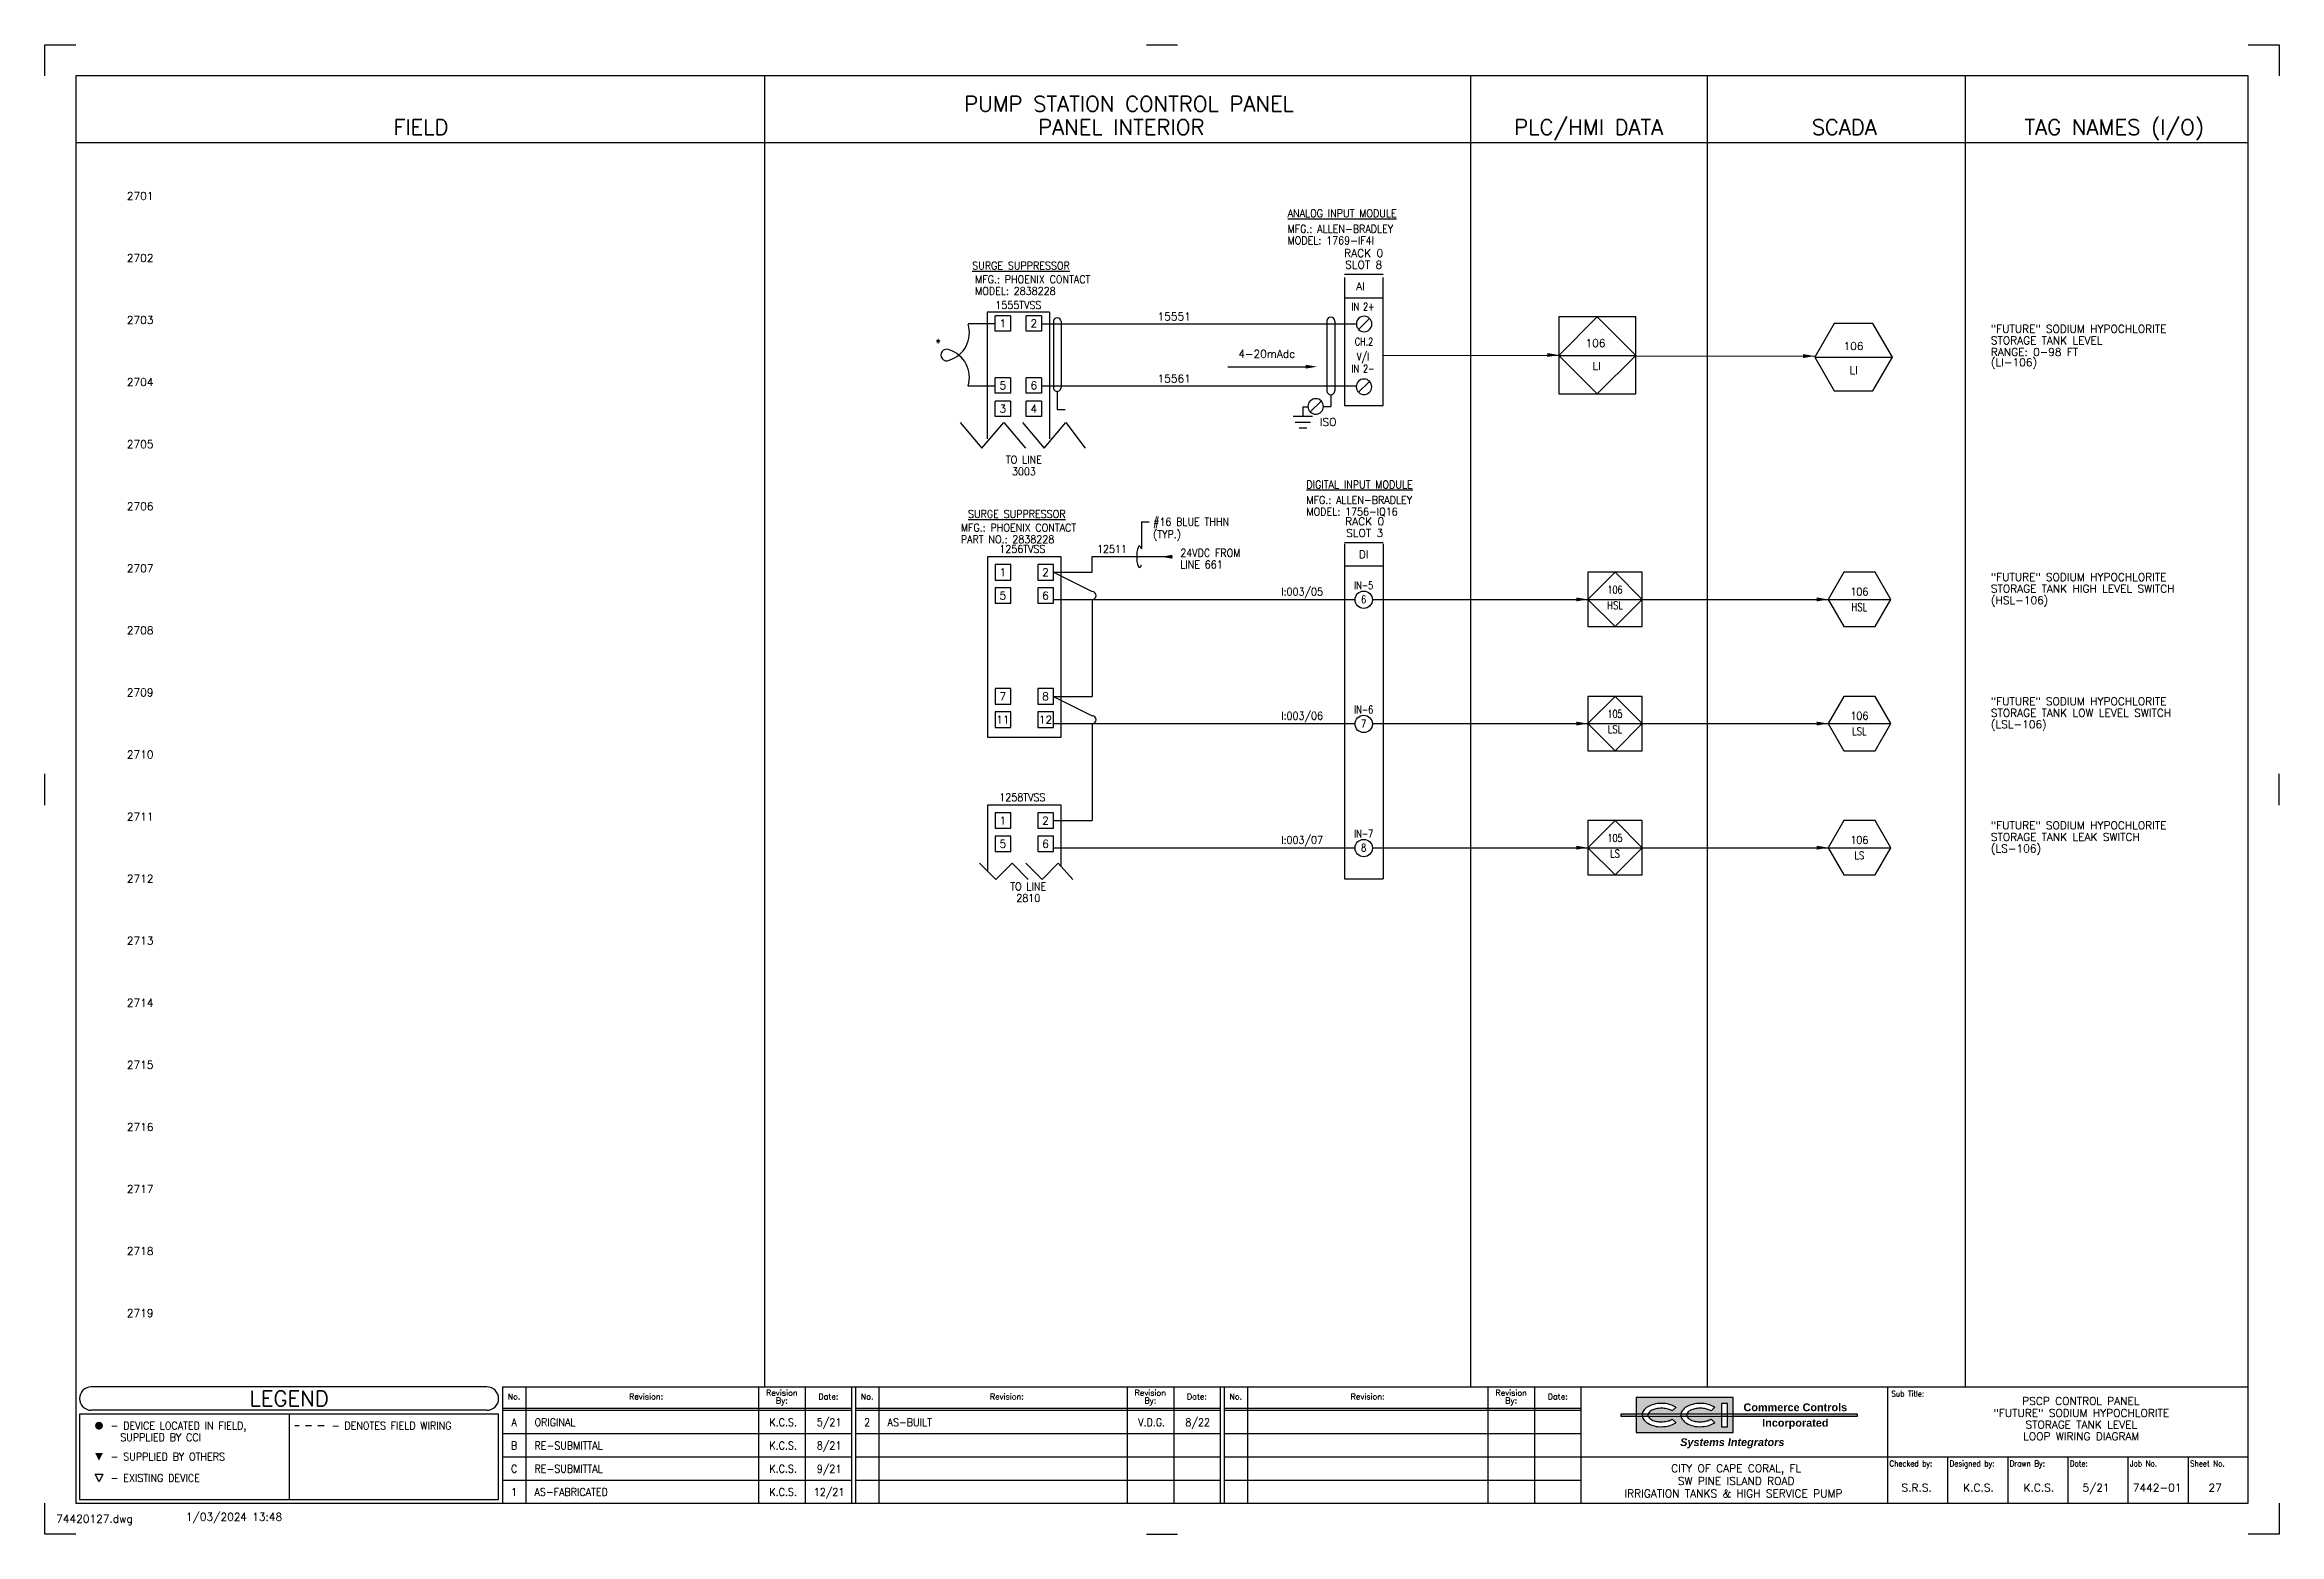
# Model space of a CAD drawing. Extents: x 0 to 36, y 0 to 24.
import ezdxf
from ezdxf.enums import TextEntityAlignment as Align

# ---------------------------------------------------------------- set-up
doc = ezdxf.new("R2010")
doc.units = 0
doc.header["$LTSCALE"] = 0.5
doc.header["$MEASUREMENT"] = 0
doc.linetypes.add('HIDDEN2', pattern=[0.1875, 0.125, -0.0625])
doc.layers.get('0').update_dxf_attribs({"linetype": 'CONTINUOUS'})
for name, color, linetype in [('02_i1769-IA16-AC-DIGITAL-', 32, 'CONTINUOUS'), ('BORDER', 2, 'CONTINUOUS'), ('CUT-MARK', 5, 'CONTINUOUS')]:
    doc.layers.add(name, color=color, linetype=linetype)
doc.styles.add('arial', font='arialbd.ttf')
doc.styles.add('arialitalic', font='arialbi.ttf')
doc.styles.add('ROMANS', font='ROMANS.shx')
doc.linetypes.add('FENCELINE1', pattern='A,0.25,-0.1,[133,ltypeshp.shx,S=0.1,R=0,X=-0.1,Y=0],-0.1,1', length=1.45)

# ---------------------------------------------------------------- blocks, each defined once
blk = doc.blocks.new('CUTMARK')
at = {"color": 5}
for p, q in [((0, 23.5), (0, 24)), ((0, 24), (0.5, 24)), ((17.75, 24), (18.25, 24)), ((35.5, 24), (36, 24)), ((36, 24), (36, 23.5)), ((0, 11.75), (0, 12.25)), ((36, 11.75), (36, 12.25)), ((0, 0), (0, 0.5)), ((36, 0.5), (36, 0)), ((0.5, 0), (0, 0)), ((17.75, 0), (18.25, 0)), ((36, 0), (35.5, 0))]:
    blk.add_line(p, q, dxfattribs=at)
blk = doc.blocks.new('FCIRLEG')
at = {"color": 5, "const_width": 0.0625}
blk.add_lwpolyline([(-0.03125, 0, 1), (0.03125, 0, 1)], format="xyb", close=True, dxfattribs=at)
blk = doc.blocks.new('FTRIULEG')
at = {"color": 5}
blk.add_solid([(0, 0.125), (0, 0.125), (-0.0625, 0), (0.0625, 0)], dxfattribs=at)
blk = doc.blocks.new('CCILOGO3')
h = blk.add_hatch(color=256)
h.paths.add_polyline_path([(25.922, 2.094, -0.060974), (26.047, 2.109, -0.060974), (26.172, 2.094, -0.074343), (26.268, 2.054, -0.016679), (26.281, 2.046), (26.221, 1.988, 0.036094), (26.202, 1.999, 0.064948), (26.135, 2.022, 0.051099), (26.047, 2.031, 0.051099), (25.958, 2.022, 0.064948), (25.892, 1.999, 0.104203), (25.841, 1.959, 0.105248), (25.83, 1.937), (26.36, 1.937, -0.117879), (26.38, 1.988, -0.106943), (26.451, 2.054, -0.074343), (26.547, 2.094, -0.060974), (26.672, 2.109, -0.060974), (26.797, 2.094, -0.074343), (26.893, 2.054, -0.016679), (26.906, 2.046), (26.846, 1.988, 0.036094), (26.827, 1.999, 0.064948), (26.76, 2.022, 0.051099), (26.672, 2.031, 0.051099), (26.583, 2.022, 0.064948), (26.517, 1.999, 0.104203), (26.466, 1.959, 0.105248), (26.455, 1.937), (27.016, 1.937), (27.016, 2.109), (27.109, 2.109), (27.109, 1.937), (27.203, 1.937), (27.203, 2.203), (25.641, 2.203), (25.641, 1.937), (25.735, 1.937, -0.117879), (25.755, 1.988, -0.106943), (25.826, 2.054, -0.074343)])
h.paths.add_polyline_path([(25.826, 1.789, -0.106943), (25.755, 1.856, -0.117879), (25.735, 1.906), (25.641, 1.906), (25.641, 1.641), (27.203, 1.641), (27.203, 1.906), (27.109, 1.906), (27.109, 1.734), (27.016, 1.734), (27.016, 1.906), (26.455, 1.906, 0.105248), (26.466, 1.885, 0.104203), (26.517, 1.845, 0.064948), (26.592, 1.819, 0.063643), (26.672, 1.812, 0.051099), (26.76, 1.822, 0.064948), (26.827, 1.845, 0.036094), (26.846, 1.856), (26.906, 1.798, -0.016679), (26.893, 1.789, -0.074343), (26.797, 1.75, -0.060974), (26.672, 1.734, -0.074995), (26.558, 1.745, -0.074343), (26.451, 1.789, -0.106943), (26.38, 1.856, -0.117879), (26.36, 1.906), (25.83, 1.906, 0.105248), (25.841, 1.885, 0.104203), (25.892, 1.845, 0.064948), (25.967, 1.819, 0.063643), (26.047, 1.812, 0.051099), (26.135, 1.822, 0.064948), (26.202, 1.845, 0.036094), (26.221, 1.856), (26.281, 1.798, -0.016679), (26.268, 1.789, -0.074343), (26.172, 1.75, -0.060974), (26.047, 1.734, -0.074995), (25.933, 1.745, -0.074343)])
h.paths.add_polyline_path([(25.641, 1.906), (25.641, 1.937), (25.391, 1.937), (25.391, 1.906)])
h.paths.add_polyline_path([(25.83, 1.906, -0.068202), (25.828, 1.922, -0.068202), (25.83, 1.937), (25.735, 1.937, 0.033731), (25.734, 1.922, 0.033731), (25.735, 1.906)])
h.paths.add_polyline_path([(26.455, 1.906, -0.068202), (26.453, 1.922, -0.068202), (26.455, 1.937), (26.36, 1.937, 0.033731), (26.359, 1.922, 0.033731), (26.36, 1.906)])
h.paths.add_polyline_path([(27.109, 1.906), (27.109, 1.937), (27.016, 1.937), (27.016, 1.906)])
h.paths.add_polyline_path([(29.203, 1.906), (29.203, 1.937), (27.203, 1.937), (27.203, 1.906)])
for p, q in [((27.203, 2.203), (25.641, 2.203)), ((25.641, 2.203), (25.641, 1.641)), ((27.203, 1.641), (27.203, 2.203)), ((29.203, 1.937), (25.391, 1.937)), ((25.391, 1.937), (25.391, 1.906)), ((25.391, 1.906), (29.203, 1.906)), ((26.221, 1.988), (26.281, 2.046)), ((26.221, 1.856), (26.281, 1.798)), ((26.846, 1.988), (26.906, 2.046)), ((26.846, 1.856), (26.906, 1.798)), ((27.109, 2.109), (27.016, 2.109)), ((27.016, 2.109), (27.016, 1.734)), ((27.109, 1.734), (27.109, 2.109)), ((29.203, 1.906), (29.203, 1.937)), ((25.641, 1.641), (27.203, 1.641)), ((27.016, 1.734), (27.109, 1.734))]:
    blk.add_line(p, q)
for centre, radius, start, end in [((25.851, 1.922), 0.116, 145.3805, 180), ((25.851, 1.922), 0.116, 180, 214.6195), ((25.944, 1.857), 0.23, 120.9638, 145.3805), ((25.944, 1.987), 0.23, 214.6195, 239.0362), ((26.006, 1.754), 0.35, 103.9568, 120.9638), ((25.886, 1.922), 0.0581, 140.3607, 180), ((25.886, 1.922), 0.0581, 180, 219.6393), ((25.962, 1.859), 0.157, 116.5651, 140.3607), ((25.962, 1.985), 0.157, 219.6393, 243.4349), ((26.013, 1.757), 0.271, 101.7009, 116.5651), ((26.028, 2.117), 0.305, 243.4349, 258.2991), ((26.047, 1.59), 0.519, 90, 103.9568), ((26.047, 1.595), 0.436, 90, 101.7009), ((26.031, 2.129), 0.317, 258.2991, 272.8654), ((26.047, 1.59), 0.519, 76.0432, 90), ((26.047, 1.595), 0.436, 78.2991, 90), ((26.047, 2.249), 0.436, 270, 281.7009), ((26.08, 1.757), 0.271, 63.4349, 78.2991), ((26.08, 2.087), 0.271, 281.7009, 296.5651), ((26.088, 1.754), 0.35, 59.0362, 76.0432), ((26.131, 1.859), 0.157, 55.1664, 63.4349), ((26.131, 1.985), 0.157, 296.5651, 304.8336), ((26.149, 1.857), 0.23, 55.214, 59.0362), ((26.476, 1.922), 0.116, 145.3805, 180), ((26.476, 1.922), 0.116, 180, 214.6195), ((26.569, 1.857), 0.23, 120.9638, 145.3805), ((26.569, 1.987), 0.23, 214.6195, 239.0362), ((26.631, 1.754), 0.35, 103.9568, 120.9638), ((26.511, 1.922), 0.0581, 140.3607, 180), ((26.511, 1.922), 0.0581, 180, 219.6393), ((26.587, 1.859), 0.157, 116.5651, 140.3607), ((26.587, 1.985), 0.157, 219.6393, 243.4349), ((26.638, 1.757), 0.271, 101.7009, 116.5651), ((26.653, 2.117), 0.305, 243.4349, 258.2991), ((26.672, 1.59), 0.519, 90, 103.9568), ((26.672, 1.595), 0.436, 90, 101.7009), ((26.656, 2.129), 0.317, 258.2991, 272.8654), ((26.672, 1.59), 0.519, 76.0432, 90), ((26.672, 1.595), 0.436, 78.2991, 90), ((26.672, 2.249), 0.436, 270, 281.7009), ((26.705, 1.757), 0.271, 63.4349, 78.2991), ((26.705, 2.087), 0.271, 281.7009, 296.5651), ((26.713, 1.754), 0.35, 59.0362, 76.0432), ((26.756, 1.859), 0.157, 55.1664, 63.4349), ((26.756, 1.985), 0.157, 296.5651, 304.8336), ((26.774, 1.857), 0.23, 55.214, 59.0362), ((26.027, 2.125), 0.391, 239.0362, 256.0432), ((26.025, 2.118), 0.384, 256.0432, 273.1986), ((26.047, 2.253), 0.519, 270, 283.9568), ((26.088, 2.09), 0.35, 283.9568, 300.9638), ((26.149, 1.987), 0.23, 300.9638, 304.786), ((26.652, 2.125), 0.391, 239.0362, 256.0432), ((26.65, 2.118), 0.384, 256.0432, 273.1986), ((26.672, 2.253), 0.519, 270, 283.9568), ((26.713, 2.09), 0.35, 283.9568, 300.9638), ((26.774, 1.987), 0.23, 300.9638, 304.786)]:
    blk.add_arc(centre, radius, start, end)
for s, style, p in [('Commerce Controls', 'arial', (28.203, 1.984)), ('Incorporated', 'arial', (28.203, 1.734)), ('Systems Integrators', 'arialitalic', (27.188, 1.422))]:
    blk.add_text(s, height=0.125, dxfattribs=dict(style=style)).set_placement(p, align=Align.CENTER)
blk = doc.blocks.new('LARROW')
at = {"color": 5}
blk.add_solid([(0.125, 0.03125), (0.125, -0.03125), (-0.0625, 0)], dxfattribs=at)
blk = doc.blocks.new('TERM')
at = {"color": 1}
blk.add_line((-0.088, 0.088), (0.088, -0.088), dxfattribs=at)
blk.add_circle((0, 0), 0.125, dxfattribs=at)
blk = doc.blocks.new('gnd')
at = {"color": 5}
for p, q in [((0, 0), (0, -0.15625)), ((-0.15625, -0.15625), (0.15625, -0.15625)), ((-0.125, -0.25), (0.125, -0.25)), ((-0.0625, -0.34375), (0.0625, -0.34375))]:
    blk.add_line(p, q, dxfattribs=at)
blk = doc.blocks.new('RARROW')
at = {"color": 5}
blk.add_solid([(-0.125, 0.03125), (-0.125, -0.03125), (0.0625, 0)], dxfattribs=at)
blk = doc.blocks.new('11')
at = {"style": 'ROMANS', "width": 0.9}
for s, p in [('C', (7.562, 0.993)), ('K.C.S.', (11.896, 0.993)), ('9/21', (12.637, 0.993))]:
    blk.add_text(s, height=0.125, dxfattribs=at).set_placement(p, align=Align.CENTER)
blk.add_text('RE-SUBMITTAL', height=0.125, dxfattribs=at).set_placement((7.891, 0.993))
blk = doc.blocks.new('14')
at = {"style": 'ROMANS', "width": 0.9}
for s, p in [('1', (7.563, 0.618)), ('K.C.S.', (11.896, 0.618)), ('12/21', (12.637, 0.618))]:
    blk.add_text(s, height=0.125, dxfattribs=at).set_placement(p, align=Align.CENTER)
blk.add_text('AS-FABRICATED', height=0.125, dxfattribs=at).set_placement((7.891, 0.618))
blk = doc.blocks.new('DrawingName')
at = {"color": 0, "linetype": 'Continuous', "insert": (0.1875, 0.3125), "char_height": 0.125, "attachment_point": 1, "style": 'ROMANS'}
blk.add_mtext('74420127.dwg', dxfattribs=at)
blk = doc.blocks.new('dwgfilename')
at = {"color": 0, "linetype": 'Continuous'}
blk.add_blockref('DrawingName', (0, 0), dxfattribs=at)
blk = doc.blocks.new('dwgdate')
at = {"color": 0, "linetype": 'Continuous', "insert": (2.1875, 0.34375), "char_height": 0.125, "attachment_point": 1, "style": 'ROMANS'}
blk.add_mtext(' 1/03/2024 13:48', dxfattribs=at)
blk = doc.blocks.new('Drawing_Name_Date_Panel_Layout')
at = {"linetype": 'Continuous'}
for name in ['dwgdate', 'dwgfilename']:
    blk.add_blockref(name, (0, 0), dxfattribs=at)

msp = doc.modelspace()

# ---------------------------------------------------------------- linework, layer by layer
at = {"linetype": 'Continuous'}
for p, q in [((11.594, 23.5), (11.594, 2.375)), ((22.969, 23.5), (22.969, 2.375)), ((26.781, 23.5), (26.781, 2.375)), ((30.938, 23.5), (30.938, 2.375)), ((0.5, 22.422), (35.5, 22.422)), ((21.562, 20.296), (20.938, 20.296)), ((20.938, 20.25), (20.938, 18.188)), ((21.562, 18.188), (21.562, 20.25)), ((20.938, 19.921), (21.562, 19.921)), ((15.186, 19.697), (16.186, 19.697)), ((15.188, 17.649), (15.188, 19.688)), ((15.561, 19.634), (15.311, 19.634)), ((15.311, 19.384), (15.311, 19.634)), ((15.561, 19.634), (15.561, 19.384)), ((16.061, 19.634), (15.811, 19.634)), ((15.811, 19.384), (15.811, 19.634)), ((16.061, 19.634), (16.061, 19.384)), ((16.062, 19.5), (21.125, 19.5)), ((16.188, 19.688), (16.188, 17.649)), ((15.561, 19.384), (15.311, 19.384)), ((16.061, 19.384), (15.811, 19.384)), ((24.394, 18.995), (25.632, 18.995)), ((28.517, 18.965), (29.767, 18.965)), ((28.601, 18.965), (29.683, 18.965)), ((15.561, 18.634), (15.311, 18.634)), ((15.311, 18.384), (15.311, 18.634)), ((15.561, 18.384), (15.311, 18.384)), ((15.561, 18.634), (15.561, 18.384)), ((16.061, 18.634), (15.811, 18.634)), ((15.811, 18.384), (15.811, 18.634)), ((16.061, 18.384), (15.811, 18.384)), ((16.061, 18.634), (16.061, 18.384)), ((21.125, 18.5), (16.062, 18.5)), ((16.312, 18.413), (16.312, 18.125)), ((15.561, 18.259), (15.311, 18.259)), ((15.311, 18.009), (15.311, 18.259)), ((15.561, 18.009), (15.311, 18.009)), ((15.561, 18.259), (15.561, 18.009)), ((16.061, 18.259), (15.811, 18.259)), ((15.811, 18.009), (15.811, 18.259)), ((16.061, 18.009), (15.811, 18.009)), ((16.061, 18.259), (16.061, 18.009)), ((16.312, 18.125), (16.438, 18.125)), ((20.938, 18.188), (21.562, 18.188)), ((14.75, 17.914), (15.1, 17.498)), ((15.1, 17.498), (15.45, 17.914)), ((15.45, 17.914), (15.8, 17.498)), ((15.75, 17.914), (16.1, 17.498)), ((16.1, 17.498), (16.45, 17.914)), ((16.45, 17.914), (16.764, 17.498)), ((21.562, 15.976), (20.938, 15.976)), ((20.938, 15.96), (20.938, 14.75)), ((21.562, 15.96), (21.562, 14.75)), ((15.188, 15.75), (15.188, 12.844)), ((16.375, 15.75), (15.188, 15.75)), ((15.312, 15.625), (15.312, 15.375)), ((15.562, 15.625), (15.312, 15.625)), ((15.562, 15.375), (15.562, 15.625)), ((16, 15.625), (16, 15.375)), ((16.25, 15.625), (16, 15.625)), ((16.25, 15.375), (16.25, 15.625)), ((16.25, 15.5), (16.875, 15.5)), ((16.25, 15.5), (16.875, 15.188)), ((16.375, 12.844), (16.375, 15.75)), ((16.875, 15.5), (16.875, 15.75)), ((20.938, 15.601), (21.562, 15.601)), ((15.312, 15.375), (15.562, 15.375)), ((15.312, 15.25), (15.312, 15)), ((15.562, 15.25), (15.312, 15.25)), ((15.562, 15), (15.562, 15.25)), ((16, 15.375), (16.25, 15.375)), ((16, 15.25), (16, 15)), ((16.25, 15.25), (16, 15.25)), ((16.25, 15), (16.25, 15.25)), ((15.312, 15), (15.562, 15)), ((16, 15), (16.25, 15)), ((16.25, 15.062), (21.11, 15.062)), ((16.875, 15.062), (16.875, 13.5)), ((24.86, 15.062), (25.735, 15.062)), ((28.73, 15.062), (29.74, 15.062)), ((20.938, 14.75), (20.938, 10.562)), ((21.562, 14.75), (21.562, 10.562)), ((15.312, 13.625), (15.312, 13.375)), ((15.562, 13.625), (15.312, 13.625)), ((15.312, 13.375), (15.562, 13.375)), ((15.562, 13.375), (15.562, 13.625)), ((16, 13.625), (16, 13.375)), ((16.25, 13.625), (16, 13.625)), ((16, 13.375), (16.25, 13.375)), ((16.25, 13.375), (16.25, 13.625)), ((16.25, 13.5), (16.875, 13.5)), ((16.25, 13.5), (16.875, 13.188)), ((15.312, 13.25), (15.312, 13)), ((15.562, 13.25), (15.312, 13.25)), ((15.312, 13), (15.562, 13)), ((15.562, 13), (15.562, 13.25)), ((16, 13.25), (16, 13)), ((16.25, 13.25), (16, 13.25)), ((16, 13), (16.25, 13)), ((16.25, 13), (16.25, 13.25)), ((16.25, 13.062), (21.11, 13.062)), ((16.875, 13.062), (16.875, 11.5)), ((24.86, 13.062), (25.735, 13.062)), ((28.73, 13.062), (29.74, 13.062)), ((15.188, 12.844), (16.375, 12.844)), ((15.188, 11.75), (15.188, 10.686)), ((16.375, 11.75), (15.188, 11.75)), ((15.312, 11.625), (15.312, 11.375)), ((15.562, 11.625), (15.312, 11.625)), ((15.562, 11.375), (15.562, 11.625)), ((16, 11.625), (16, 11.375)), ((16.25, 11.625), (16, 11.625)), ((16.25, 11.375), (16.25, 11.625)), ((16.375, 10.761), (16.375, 11.75)), ((15.312, 11.375), (15.562, 11.375)), ((15.312, 11.25), (15.312, 11)), ((15.562, 11.25), (15.312, 11.25)), ((15.562, 11), (15.562, 11.25)), ((16, 11.375), (16.25, 11.375)), ((16, 11.25), (16, 11)), ((16.25, 11.25), (16, 11.25)), ((16.25, 11.5), (16.875, 11.5)), ((16.25, 11), (16.25, 11.25)), ((15.062, 10.813), (15.323, 10.549)), ((15.312, 11), (15.562, 11)), ((15.323, 10.549), (15.584, 10.813)), ((15.584, 10.813), (15.844, 10.549)), ((15.807, 10.813), (16.068, 10.549)), ((16, 11), (16.25, 11)), ((16.068, 10.549), (16.329, 10.813)), ((16.25, 11.062), (21.11, 11.062)), ((16.329, 10.813), (16.562, 10.549)), ((24.86, 11.062), (25.735, 11.062)), ((28.73, 11.062), (29.74, 11.062)), ((20.938, 10.562), (21.562, 10.562)), ((0.875, 0.844), (0.813, 0.969)), ((0.813, 0.969), (0.938, 0.969)), ((0.938, 0.969), (0.875, 0.844))]:
    msp.add_line(p, q, dxfattribs=at)
for p, q in [((15.312, 19.5), (14.875, 19.5)), ((16.25, 19.538), (16.25, 18.475)), ((16.375, 19.538), (16.375, 18.476)), ((20.658, 19.547), (20.658, 18.422)), ((20.783, 19.547), (20.783, 18.422)), ((19.062, 18.812), (20.375, 18.812)), ((15.312, 18.5), (14.875, 18.5)), ((20.27, 18.166), (20.348, 18.166)), ((20.72, 18.36), (20.72, 18.172))]:
    msp.add_line(p, q)
at = {"color": 0, "linetype": 'Continuous'}
for p, q in [((25.013, 19.615), (24.394, 18.995)), ((24.394, 19.615), (24.394, 18.376)), ((25.632, 19.615), (24.394, 19.615)), ((25.632, 18.995), (25.013, 19.615)), ((25.632, 18.376), (25.632, 19.615)), ((24.394, 18.995), (25.013, 18.376)), ((25.013, 18.376), (25.632, 18.995)), ((24.394, 18.376), (25.632, 18.376)), ((18.169, 15.75), (16.872, 15.75)), ((25.735, 15.5), (24.86, 15.5)), ((24.86, 15.5), (24.86, 14.625)), ((25.298, 15.5), (24.86, 15.062)), ((25.735, 15.062), (25.298, 15.5)), ((25.735, 14.625), (25.735, 15.5)), ((24.86, 15.062), (25.298, 14.625)), ((25.298, 14.625), (25.735, 15.062)), ((24.86, 14.625), (25.735, 14.625)), ((25.735, 13.5), (24.86, 13.5)), ((24.86, 13.5), (24.86, 12.625)), ((25.298, 13.5), (24.86, 13.062)), ((25.735, 13.062), (25.298, 13.5)), ((25.735, 12.625), (25.735, 13.5)), ((24.86, 13.062), (25.298, 12.625)), ((25.298, 12.625), (25.735, 13.062)), ((24.86, 12.625), (25.735, 12.625)), ((25.735, 11.5), (24.86, 11.5)), ((24.86, 11.5), (24.86, 10.625)), ((25.298, 11.5), (24.86, 11.062)), ((25.735, 11.062), (25.298, 11.5)), ((25.735, 10.625), (25.735, 11.5)), ((24.86, 11.062), (25.298, 10.625)), ((25.298, 10.625), (25.735, 11.062)), ((24.86, 10.625), (25.735, 10.625)), ((7.313, 0.562), (7.313, 1.937))]:
    msp.add_line(p, q, dxfattribs=at)
at = {"color": 0, "linetype": 'FENCELINE1', "ltscale": 0.5}
for p, q in [((21.562, 19), (24.394, 18.995)), ((21.39, 15.062), (24.86, 15.062)), ((21.39, 13.062), (24.86, 13.062)), ((21.39, 11.062), (24.86, 11.062))]:
    msp.add_line(p, q, dxfattribs=at)
at = {"linetype": 'FENCELINE1', "ltscale": 0.5}
for p, q in [((25.625, 18.986), (28.516, 18.983)), ((25.735, 15.062), (28.798, 15.062)), ((25.735, 13.062), (28.798, 13.062)), ((25.735, 11.062), (28.798, 11.062))]:
    msp.add_line(p, q, dxfattribs=at)
at = {"color": 0}
for p, q in [((20.601, 18.171), (20.72, 18.171)), ((7.125, 2.375), (0.75, 2.375)), ((0.562, 1.937), (0.562, 0.562)), ((7.313, 1.937), (0.562, 1.937)), ((7.125, 2), (0.75, 2)), ((3.938, 1.937), (3.938, 0.562)), ((0.562, 0.562), (7.313, 0.562))]:
    msp.add_line(p, q, dxfattribs=at)
at = {"color": 5}
for q in [(17.669, 15.878), (17.794, 16.312)]:
    msp.add_line((17.669, 16.312), q, dxfattribs=at)
at = {"color": 2}
for p, q in [((7.375, 2.375), (13.062, 2.375)), ((7.375, 2.375), (7.375, 0.5)), ((7.75, 2.375), (7.75, 0.5)), ((11.5, 2.375), (11.5, 0.5)), ((12.25, 2.375), (12.25, 0.5)), ((13, 2.375), (13, 0.5)), ((13.062, 2.375), (13.062, 0.5)), ((13.062, 2.375), (19, 2.375)), ((13.437, 2.375), (13.437, 0.5)), ((17.438, 2.375), (17.438, 0.5)), ((18.188, 2.375), (18.188, 0.5)), ((18.938, 2.375), (18.938, 0.5)), ((19, 2.375), (24.75, 2.375)), ((19, 2.375), (19, 0.5)), ((19.375, 2.375), (19.375, 0.5)), ((23.25, 2.375), (23.25, 0.5)), ((24, 2.375), (24, 0.5)), ((24.754, 2.375), (35.5, 2.375)), ((24.754, 0.5), (24.754, 2.375)), ((29.688, 2.375), (29.688, 0.5)), ((7.375, 2.031), (12.996, 2.031)), ((7.375, 2), (13, 2)), ((13.062, 2.031), (18.933, 2.031)), ((13.062, 2), (18.938, 2)), ((19, 2.031), (24.746, 2.031)), ((19, 2), (24.75, 2)), ((7.375, 1.625), (13, 1.625)), ((13.062, 1.625), (18.938, 1.625)), ((19, 1.625), (24.75, 1.625)), ((7.375, 1.25), (13, 1.25)), ((13.062, 1.25), (18.938, 1.25)), ((19, 1.25), (24.75, 1.25)), ((24.754, 1.25), (35.5, 1.25)), ((30.656, 1.25), (30.656, 0.5)), ((31.625, 1.25), (31.625, 0.5)), ((32.594, 1.25), (32.594, 0.5)), ((33.562, 1.25), (33.562, 0.5)), ((34.531, 1.25), (34.531, 0.5)), ((7.375, 0.875), (13, 0.875)), ((13.062, 0.875), (18.938, 0.875)), ((19, 0.875), (24.75, 0.875))]:
    msp.add_line(p, q, dxfattribs=at)
at = {"linetype": 'HIDDEN2'}
msp.add_line((4.5, 1.75), (4.031, 1.75), dxfattribs=at)
at = {"color": 0}
for points in [[(28.829, 19.506), (28.517, 18.965), (28.829, 18.424), (29.454, 18.424), (29.767, 18.965), (29.454, 19.506)], [(28.983, 15.5), (28.73, 15.062), (28.983, 14.625), (29.488, 14.625), (29.74, 15.062), (29.488, 15.5)], [(28.983, 13.5), (28.73, 13.062), (28.983, 12.625), (29.488, 12.625), (29.74, 13.062), (29.488, 13.5)], [(28.983, 11.5), (28.73, 11.062), (28.983, 10.625), (29.488, 10.625), (29.74, 11.062), (29.488, 11.5)]]:
    msp.add_lwpolyline(points, close=True, dxfattribs=at)
at = {"color": 5, "linetype": 'Continuous'}
msp.add_polyline3d([(17.669, 15.878, 0), (17.657, 15.907, 0), (17.643, 15.921, 0), (17.629, 15.919, 0), (17.616, 15.901, 0), (17.604, 15.869, 0), (17.596, 15.826, 0), (17.592, 15.776, 0), (17.592, 15.724, 0), (17.596, 15.674, 0), (17.604, 15.631, 0), (17.616, 15.599, 0), (17.629, 15.581, 0), (17.643, 15.579, 0), (17.657, 15.593, 0), (17.669, 15.622, 0)], dxfattribs=at)
at = {"color": 0, "linetype": 'Continuous'}
for centre in [(21.25, 15.057), (21.25, 13.057), (21.25, 11.057)]:
    msp.add_circle(centre, 0.14, dxfattribs=at)
for centre, radius, start, end in [((14.429, 19.36), 0.467, 287.7797, 17.3826), ((16.312, 19.538), 0.0625, 0.0133, 180.0133), ((20.72, 19.547), 0.0625, 0, 180), ((14.531, 19), 0.0938, 64.402, 295.598), ((14.429, 18.64), 0.467, 342.6174, 72.2203), ((16.312, 18.476), 0.0625, 180.0133, 0.0133), ((20.72, 18.422), 0.0625, 180, 0)]:
    msp.add_arc(centre, radius, start, end)
at = {"linetype": 'Continuous'}
for centre in [(16.875, 15.125), (16.875, 13.125)]:
    msp.add_arc(centre, 0.0625, 270, 90, dxfattribs=at)
at = {"color": 0}
for centre, start, end in [((0.75, 2.187), 90, 270), ((7.125, 2.187), 270, 90)]:
    msp.add_arc(centre, 0.188, start, end, dxfattribs=at)
at = {"color": 5}
for points in [[(24.206, 19.032), (24.206, 18.969), (24.394, 19)], [(28.329, 18.952), (28.329, 19.014), (28.517, 18.983)], [(24.673, 15.094), (24.673, 15.031), (24.86, 15.062)], [(28.548, 15.094), (28.548, 15.031), (28.735, 15.062)], [(24.673, 13.094), (24.673, 13.031), (24.86, 13.062)], [(28.548, 13.094), (28.548, 13.031), (28.735, 13.062)], [(24.673, 11.094), (24.673, 11.031), (24.86, 11.062)], [(28.548, 11.094), (28.548, 11.031), (28.735, 11.062)]]:
    msp.add_solid(points, dxfattribs=at)
at = {"layer": 'BORDER', "color": 2}
for p, q in [((35.5, 23.5), (0.5, 23.5)), ((0.5, 23.5), (0.5, 0.5)), ((35.5, 0.5), (35.5, 23.5)), ((0.5, 0.5), (35.5, 0.5))]:
    msp.add_line(p, q, dxfattribs=at)

# ---------------------------------------------------------------- block references
at = {"color": 0, "xscale": -1}
for name, p in [('TERM', (21.256, 19.5)), ('TERM', (21.254, 18.488)), ('gnd', (20.27, 18.165)), ('TERM', (20.476, 18.171))]:
    msp.add_blockref(name, p, dxfattribs=at)
msp.add_blockref('RARROW', (20.438, 18.812))
at = {"color": 0, "linetype": 'Continuous'}
for name, p in [('LARROW', (18.044, 15.75)), ('CCILOGO3', (0, 0)), ('FCIRLEG', (0.875, 1.75))]:
    msp.add_blockref(name, p, dxfattribs=at)
at = {"rotation": 180}
msp.add_blockref('FTRIULEG', (0.875, 1.312), dxfattribs=at)
at = {"linetype": 'Continuous'}
for name in ['11', '14', 'Drawing_Name_Date_Panel_Layout']:
    msp.add_blockref(name, (0, 0), dxfattribs=at)
at = {"layer": 'CUT-MARK'}
msp.add_blockref('CUTMARK', (0, 0), dxfattribs=at)

# ---------------------------------------------------------------- texts
at = {"style": 'ROMANS'}
for s, height, p in [('PUMP STATION CONTROL PANEL', 0.25, (17.469, 22.922)), ('PANEL INTERIOR', 0.25, (17.344, 22.547)), ('4-20mAdc', 0.125, (19.688, 18.956)), ('PSCP CONTROL PANEL ', 0.125, (32.846, 2.085)), ('"FUTURE" SODIUM HYPOCHLORITE', 0.125, (32.81, 1.891)), ('STORAGE TANK LEVEL', 0.125, (32.81, 1.704)), ('LOOP WIRING DIAGRAM', 0.125, (32.81, 1.516)), ('CITY OF CAPE CORAL, FL', 0.125, (27.25, 1)), ('IRRIGATION TANKS & HIGH SERVICE PUMP ', 0.125, (27.25, 0.595)), ('SW PINE ISLAND ROAD', 0.125, (27.25, 0.798))]:
    msp.add_text(s, height=height, dxfattribs=at).set_placement(p, align=Align.CENTER)
at = {"linetype": 'Continuous', "style": 'ROMANS'}
for s, height, p in [('FIELD', 0.25, (6.062, 22.547)), ('PLC/HMI DATA', 0.25, (24.875, 22.547)), (' SCADA', 0.25, (28.906, 22.547)), ('TAG NAMES (I/O)', 0.25, (33.344, 22.547)), ('RACK 0', 0.125, (21.248, 20.579)), ('SLOT 8', 0.125, (21.248, 20.391)), ('AI', 0.125, (21.198, 20.046)), ('1', 0.125, (15.436, 19.447)), ('2', 0.125, (15.936, 19.447)), ('106', 0.125, (24.984, 19.129)), ('106', 0.125, (29.142, 19.081)), ('LI', 0.125, (25, 18.759)), ('LI', 0.125, (29.142, 18.694)), ('5', 0.125, (15.436, 18.447)), ('6', 0.125, (15.936, 18.447)), ('3', 0.125, (15.436, 18.072)), ('4', 0.125, (15.936, 18.072)), ('RACK 0', 0.125, (21.266, 16.257)), ('SLOT 3', 0.125, (21.266, 16.069)), ('DI', 0.125, (21.25, 15.726)), ('1', 0.125, (15.437, 15.437)), ('2', 0.125, (16.125, 15.437)), ('5', 0.125, (15.437, 15.062)), ('6', 0.125, (16.125, 15.062)), ('7', 0.125, (15.437, 13.437)), ('8', 0.125, (16.125, 13.437)), ('11', 0.125, (15.437, 13.062)), ('12', 0.125, (16.125, 13.062)), ('1', 0.125, (15.437, 11.437)), ('2', 0.125, (16.125, 11.437)), ('5', 0.125, (15.437, 11.062)), ('6', 0.125, (16.125, 11.062))]:
    msp.add_text(s, height=height, dxfattribs=at).set_placement(p, align=Align.CENTER)
for s, p in [('2701', (1.751, 21.501)), ('2702', (1.751, 20.501)), ('2703', (1.751, 19.501)), ('*', (14.435, 19.134)), ('2704', (1.751, 18.501)), ('ISO', (20.813, 17.858)), ('2705', (1.751, 17.501)), ('2706', (1.751, 16.501)), ('2707', (1.751, 15.501)), ('2708', (1.751, 14.501)), ('2709', (1.751, 13.501)), ('2710', (1.751, 12.501)), ('2711', (1.751, 11.501)), ('2712', (1.751, 10.501)), ('2713', (1.751, 9.501)), ('2714', (1.751, 8.501)), ('2715', (1.751, 7.501)), ('2716', (1.751, 6.501)), ('2717', (1.751, 5.501)), ('2718', (1.751, 4.501)), ('2719', (1.751, 3.501))]:
    msp.add_text(s, height=0.125, dxfattribs=at).set_placement(p, align=Align.RIGHT)
at = {"color": 0, "linetype": 'Continuous', "style": 'ROMANS', "width": 0.9}
for s, p in [('%%UANALOG INPUT MODULE', (20.025, 21.22)), ('MFG.: ALLEN-BRADLEY ', (20.023, 20.97)), ('MODEL: 1769-IF4I ', (20.023, 20.783)), ('%%USURGE SUPPRESSOR', (14.943, 20.376)), ('MFG.: PHOENIX CONTACT', (14.989, 20.157)), ('MODEL: 2838228', (14.989, 19.969)), ('%%UDIGITAL INPUT MODULE', (20.327, 16.851)), ('MFG.: ALLEN-BRADLEY', (20.327, 16.601)), ('MFG.: PHOENIX CONTACT', (14.76, 16.156)), ('%%USURGE SUPPRESSOR', (14.875, 16.375)), ('#16 BLUE THHN', (17.857, 16.25)), ('MODEL: 1756-IQ16', (20.327, 16.413)), ('PART NO.: 2838228', (14.76, 15.969)), ('(TYP.)', (17.857, 16.048))]:
    msp.add_text(s, height=0.125, dxfattribs=at).set_placement(p)
at = {"linetype": 'Continuous', "style": 'ROMANS'}
for s, width, p in [('1555TVSS', 0.9, (15.686, 19.742)), ('IN 2+', 0.75, (21.239, 19.716)), ('IN 2-', 0.75, (21.239, 18.716)), ('V/I', 0.75, (21.239, 18.911)), ('TO LINE', 0.9, (15.775, 17.25)), ('3003', 0.9, (15.775, 17.062)), ('1256TVSS', 0.9, (15.75, 15.812)), ('12511', 0.9, (17.195, 15.812)), ('I:003/05', 0.9, (20.257, 15.125)), ('IN-5', 0.75, (21.25, 15.226)), ('6', 0.75, (21.25, 15)), ('106', 0.75, (25.298, 15.156)), ('106', 0.9, (29.235, 15.125)), ('HSL', 0.8, (25.298, 14.906)), ('HSL', 0.8, (29.235, 14.875)), ('IN-6', 0.75, (21.25, 13.226)), ('I:003/06', 0.9, (20.257, 13.125)), ('7', 0.75, (21.25, 13)), ('LSL', 0.8, (25.298, 12.906)), ('105', 0.75, (25.298, 13.156)), ('106', 0.9, (29.235, 13.125)), ('LSL', 0.8, (29.235, 12.875)), ('1258TVSS', 0.9, (15.75, 11.812)), ('I:003/07', 0.9, (20.257, 11.125)), ('IN-7', 0.75, (21.25, 11.226)), ('105', 0.75, (25.298, 11.156)), ('106', 0.9, (29.235, 11.125)), ('8', 0.75, (21.25, 11)), ('LS', 0.8, (25.298, 10.906)), ('LS', 0.8, (29.235, 10.875)), ('TO LINE', 0.9, (15.845, 10.375)), ('2810', 0.9, (15.845, 10.188))]:
    msp.add_text(s, height=0.125, dxfattribs=dict(at, width=width)).set_placement(p, align=Align.CENTER)
at = {"color": 7, "linetype": 'Continuous', "style": 'ROMANS'}
for s, p in [('"FUTURE" SODIUM HYPOCHLORITE', (31.352, 19.359)), ('STORAGE TANK LEVEL', (31.352, 19.172)), ('RANGE: 0-98 FT', (31.352, 18.987)), ('(LI-106)', (31.352, 18.82)), ('"FUTURE" SODIUM HYPOCHLORITE', (31.352, 15.359)), ('STORAGE TANK HIGH LEVEL SWITCH', (31.352, 15.172)), ('(HSL-106)', (31.352, 14.987)), ('"FUTURE" SODIUM HYPOCHLORITE', (31.352, 13.359)), ('STORAGE TANK LOW LEVEL SWITCH', (31.352, 13.172)), ('(LSL-106)', (31.352, 12.987)), ('STORAGE TANK LEAK SWITCH', (31.352, 11.172)), ('"FUTURE" SODIUM HYPOCHLORITE', (31.352, 11.359)), ('(LS-106)', (31.352, 10.987))]:
    msp.add_text(s, height=0.125, dxfattribs=at).set_placement(p)
at = {"linetype": 'Continuous', "style": 'ROMANS', "width": 0.9}
for s, p in [('24VDC FROM', (18.294, 15.75)), ('LINE 661', (18.294, 15.562))]:
    msp.add_text(s, height=0.125, dxfattribs=at).set_placement(p)
at = {"color": 0, "style": 'ROMANS'}
msp.add_text('LEGEND', height=0.25, dxfattribs=at).set_placement((3.938, 2.062), align=Align.CENTER)
at = {"color": 2, "style": 'ROMANS'}
for s, p in [('No.', (7.562, 2.219)), ('Revision:', (9.688, 2.219)), ('Revision', (11.875, 2.281)), ('By:', (11.875, 2.156)), ('Date:', (12.625, 2.219)), ('No.', (13.25, 2.219)), ('Revision:', (15.5, 2.219)), ('Revision', (17.812, 2.281)), ('By:', (17.812, 2.156)), ('Date:', (18.562, 2.219)), ('No.', (19.188, 2.219)), ('Revision:', (21.312, 2.219)), ('Revision', (23.625, 2.281)), ('By:', (23.625, 2.156)), ('Date:', (24.375, 2.219))]:
    msp.add_text(s, height=0.0938, dxfattribs=at).set_placement(p, align=Align.MIDDLE_CENTER)
at = {"color": 2, "style": 'ROMANS', "width": 0.9}
for s, height, p in [('Sub Title:', 0.0938, (29.75, 2.219)), ('Checked by:', 0.09375, (29.719, 1.094)), ('Designed by:', 0.09375, (30.688, 1.094)), ('Drawn By:', 0.0938, (31.656, 1.094)), ('Date:', 0.0938, (32.625, 1.094)), ('Job No.', 0.0938, (33.594, 1.094)), ('Sheet No.', 0.0938, (34.562, 1.094))]:
    msp.add_text(s, height=height, dxfattribs=at).set_placement(p)
at = {"style": 'ROMANS', "width": 0.9}
for s, p in [('- DEVICE LOCATED IN FIELD,', (1.063, 1.687)), ('- DENOTES FIELD WIRING', (4.625, 1.687)), ('ORIGINAL', (7.891, 1.743)), ('AS-BUILT', (13.579, 1.743)), ('  SUPPLIED BY CCI', (1.063, 1.5)), ('RE-SUBMITTAL', (7.891, 1.368)), ('- SUPPLIED BY OTHERS', (1.063, 1.187)), ('- EXISTING DEVICE', (1.063, 0.844))]:
    msp.add_text(s, height=0.125, dxfattribs=at).set_placement(p)
for s, p in [('A', (7.562, 1.743)), ('K.C.S.', (11.896, 1.743)), ('5/21', (12.637, 1.743)), ('2', (13.25, 1.743)), ('V.D.G.', (17.833, 1.743)), ('8/22', (18.575, 1.743)), ('B', (7.562, 1.368)), ('K.C.S.', (11.896, 1.368)), ('8/21', (12.637, 1.368))]:
    msp.add_text(s, height=0.125, dxfattribs=at).set_placement(p, align=Align.CENTER)
at = {"color": 0, "linetype": 'Continuous', "style": 'ROMANS'}
for tag, p in [('15551', (18.198, 19.558)), ('15561', (18.198, 18.558))]:
    msp.add_attdef(tag, text='XXXX', height=0.125, dxfattribs=at).set_placement(p, align=Align.CENTER)
at = {"layer": '02_i1769-IA16-AC-DIGITAL-', "color": 0, "style": 'ROMANS', "width": 0.75}
msp.add_text('CH.2', height=0.125, dxfattribs=at).set_placement((21.254, 19.154), align=Align.CENTER)
at = {"layer": 'BORDER', "color": 4, "style": 'ROMANS'}
for s, p in [('S.R.S.', (30.156, 0.688)), ('K.C.S.', (31.156, 0.688)), ('K.C.S.', (32.125, 0.688)), ('5/21', (33.047, 0.688)), ('7442-01', (34.031, 0.688)), ('27', (34.969, 0.688))]:
    msp.add_text(s, height=0.125, dxfattribs=at).set_placement(p, align=Align.CENTER)

doc.saveas('drawing.dxf')
